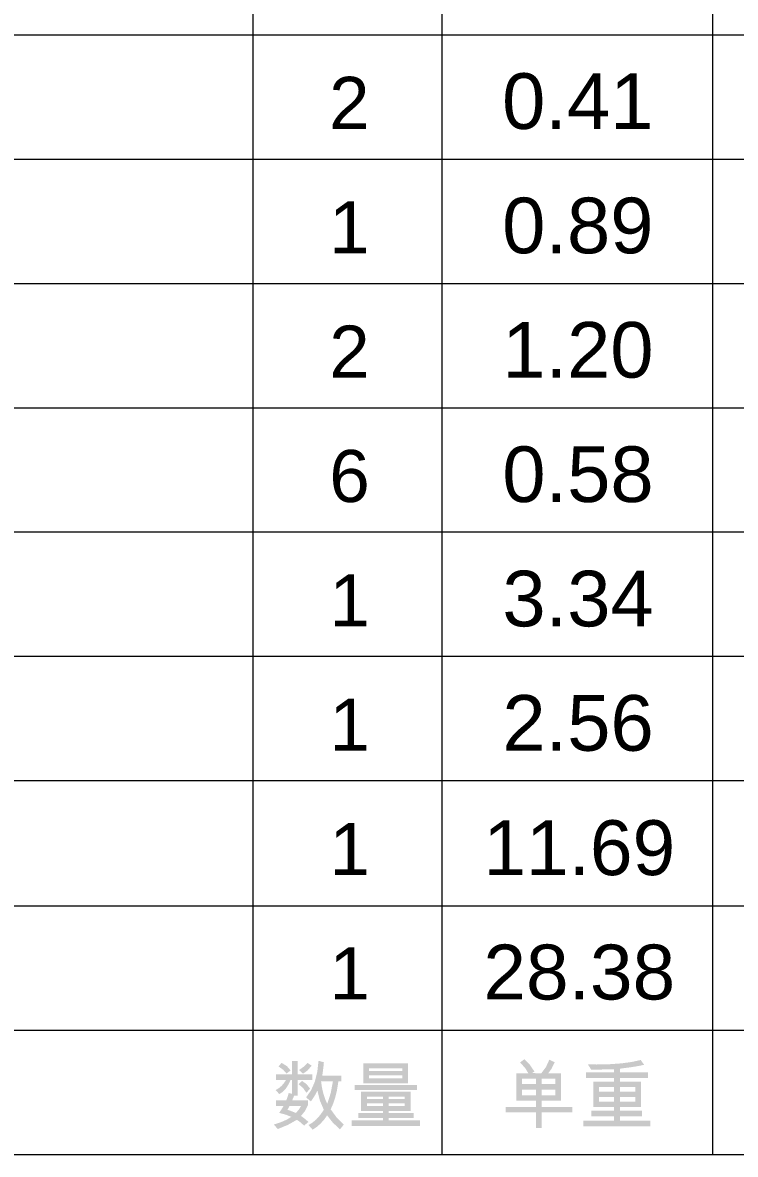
# Model space of a CAD drawing. Header units: millimetres. Extents: x 3 to 591, y 5 to 206.
# Drawn here: x 417.34 to 443.65, y 5.22 to 46.98 of the extents above; entities that cross this region are included whole.
import ezdxf

# ---------------------------------------------------------------- set-up
doc = ezdxf.new("R2010")
doc.units = ezdxf.units.MM

msp = doc.modelspace()

# ---------------------------------------------------------------- hatches: boundary and pattern name
h = msp.add_hatch(color=7)
h.paths.add_polyline_path([(429.198379, 6.320349), (429.05396, 6.145614), (428.786552, 6.396348), (428.579915, 6.659898), (428.465926, 6.499175), (428.338965, 6.357625), (428.199086, 6.235195), (428.046339, 6.131833), (427.893652, 6.303813), (428.047743, 6.398492), (428.193307, 6.523816), (428.330292, 6.679836), (428.458648, 6.866603), (428.318432, 7.19313), (428.221625, 7.572159), (428.109935, 7.362146), (427.984603, 7.17363), (427.803804, 7.322458), (427.986024, 7.581168), (428.12344, 7.892691), (428.216104, 8.25713), (428.264069, 8.674589), (428.461404, 8.617814), (428.446013, 8.464533), (428.430467, 8.331251), (428.414818, 8.217916), (428.399117, 8.124477), (429.104672, 8.124477), (429.104672, 7.922181), (428.994429, 7.919425), (428.983405, 7.83123), (428.93917, 7.564184), (428.879225, 7.317084), (428.803571, 7.090035), (428.712207, 6.88314), (428.933382, 6.5788)])
h.paths.add_polyline_path([(428.794889, 7.919425), (428.356673, 7.919425), (428.391486, 7.681601), (428.441285, 7.463363), (428.505966, 7.264658), (428.585427, 7.085436), (428.713929, 7.484033)])
h.paths.add_polyline_path([(428.032558, 7.969034), (427.491265, 7.969034), (427.491265, 7.388604), (427.362832, 7.388604), (427.357664, 7.372076), (427.343815, 7.33741), (427.321284, 7.284657), (427.290071, 7.213869), (427.868847, 7.213869), (427.868847, 7.026456), (427.770111, 6.829259), (427.618045, 6.637849), (427.782996, 6.513757), (427.890896, 6.417363), (427.728288, 6.281764), (427.599441, 6.403376), (427.464807, 6.495635), (427.12574, 6.305053), (426.756495, 6.154984), (426.615935, 6.325861), (426.804976, 6.383101), (426.975259, 6.44892), (427.126834, 6.523213), (427.259755, 6.605879), (427.061317, 6.684151), (426.81327, 6.750848), (426.914625, 6.910012), (426.974225, 7.007163), (426.694759, 7.007163), (426.694759, 7.213869), (427.072341, 7.213869), (427.111615, 7.310263), (427.163292, 7.483964), (427.287315, 7.453648), (427.287315, 7.969034), (427.233296, 7.969034), (427.153293, 7.796452), (427.057114, 7.650845), (426.944709, 7.532316), (426.816026, 7.44097), (426.683735, 7.594208), (426.799903, 7.665099), (426.902016, 7.751235), (426.990073, 7.852564), (427.064073, 7.969034), (426.694759, 7.969034), (426.694759, 8.17574), (427.287315, 8.17574), (427.287315, 8.663565), (427.491265, 8.663565), (427.491265, 8.17574), (428.032558, 8.17574)])
h.paths.add_polyline_path([(427.618045, 7.007163), (427.194711, 7.007163), (427.149098, 6.922827), (427.117541, 6.866603), (427.140701, 6.860488), (427.200292, 6.838767), (427.296367, 6.801336), (427.428978, 6.748092), (427.543562, 6.880315)])
h.paths.add_polyline_path([(427.233296, 8.3163), (427.081712, 8.2033), (426.957344, 8.343171), (426.782953, 8.468986), (426.904221, 8.595766), (427.099764, 8.474636)])
h.paths.add_polyline_path([(428.009407, 8.493791), (427.86678, 8.323879), (427.693561, 8.197788), (427.540874, 8.333938), (427.727392, 8.45996), (427.860579, 8.59301)])
h.paths.add_polyline_path([(427.955388, 7.644919), (427.814828, 7.494989), (427.690392, 7.67248), (427.527094, 7.811938), (427.65663, 7.930449), (427.814484, 7.817656)])
h = msp.add_hatch(color=7)
h.paths.add_polyline_path([(431.568604, 7.847767), (429.917715, 7.847767), (429.917715, 8.584741), (431.568604, 8.584741)])
h.paths.add_polyline_path([(431.35363, 8.299763), (431.35363, 8.390714), (430.131586, 8.390714), (430.131586, 8.299763)])
h.paths.add_polyline_path([(431.35363, 8.03077), (431.35363, 8.135501), (430.131586, 8.135501), (430.131586, 8.03077)])
h.paths.add_polyline_path([(431.895475, 7.59972), (429.595254, 7.59972), (429.595254, 7.782723), (431.895475, 7.782723)])
h.paths.add_polyline_path([(432.01123, 6.273496), (429.48942, 6.273496), (429.48942, 6.479099), (430.639807, 6.479099), (430.639807, 6.560679), (429.734711, 6.560679), (429.734711, 6.745336), (430.639807, 6.745336), (430.639807, 6.818096), (429.835032, 6.818096), (429.835032, 7.534676), (431.662311, 7.534676), (431.662311, 6.818096), (430.854781, 6.818096), (430.854781, 6.745336), (431.768696, 6.745336), (431.768696, 6.560679), (430.854781, 6.560679), (430.854781, 6.479099), (432.01123, 6.479099)])
h.paths.add_polyline_path([(431.447337, 7.263478), (431.447337, 7.351673), (430.854781, 7.351673), (430.854781, 7.263478)])
h.paths.add_polyline_path([(430.639807, 7.351673), (430.050006, 7.351673), (430.050006, 7.263478), (430.639807, 7.263478)])
h.paths.add_polyline_path([(431.447337, 7.001651), (431.447337, 7.106382), (430.854781, 7.106382), (430.854781, 7.001651)])
h.paths.add_polyline_path([(430.639807, 7.001651), (430.639807, 7.106382), (430.050006, 7.106382), (430.050006, 7.001651)])
h = msp.add_hatch(color=7)
h.paths.add_polyline_path([(437.63001, 6.775653), (436.49616, 6.775653), (436.49616, 6.19357), (436.282289, 6.19357), (436.282289, 6.775653), (435.170488, 6.775653), (435.170488, 6.969681), (436.282289, 6.969681), (436.282289, 7.203947), (435.56185, 7.203947), (435.56185, 8.215427), (436.002823, 8.215427), (435.884449, 8.412487), (435.700757, 8.609546), (435.855097, 8.730813), (436.04692, 8.545123), (436.228821, 8.280471), (436.140626, 8.218183), (436.485136, 8.215427), (436.651741, 8.435086), (436.781139, 8.714277), (436.978474, 8.62057), (436.868644, 8.393194), (436.741451, 8.215427), (437.215496, 8.215427), (437.215496, 7.203947), (436.49616, 7.203947), (436.49616, 6.969681), (437.63001, 6.969681)])
h.paths.add_polyline_path([(437.001625, 7.820206), (437.001625, 8.008721), (436.49616, 8.008721), (436.49616, 7.820206)])
h.paths.add_polyline_path([(436.282289, 7.820206), (436.282289, 8.008721), (435.776824, 8.008721), (435.776824, 7.820206)])
h.paths.add_polyline_path([(437.001625, 7.399629), (437.001625, 7.6135), (436.49616, 7.6135), (436.49616, 7.399629)])
h.paths.add_polyline_path([(436.282289, 7.399629), (436.282289, 7.6135), (435.776824, 7.6135), (435.776824, 7.399629)])
h = msp.add_hatch(color=7)
h.paths.add_polyline_path([(440.511764, 6.261369), (438.034051, 6.261369), (438.034051, 6.468075), (439.17231, 6.468075), (439.17231, 6.626825), (438.324541, 6.626825), (438.324541, 6.831877), (439.17231, 6.831877), (439.17231, 6.966925), (438.398955, 6.966925), (438.398955, 7.906747), (439.17231, 7.906747), (439.17231, 8.043448), (438.127758, 8.043448), (438.127758, 8.2485), (439.166798, 8.2485), (439.166798, 8.364255), (438.327297, 8.342207), (438.203274, 8.542298), (438.516364, 8.536786), (439.004086, 8.547138), (439.439512, 8.578265), (439.822641, 8.630268), (440.153474, 8.703253), (440.277497, 8.525761), (440.122485, 8.491448), (439.922101, 8.456308), (439.676449, 8.420341), (439.385631, 8.383548), (439.385631, 8.2485), (440.421916, 8.2485), (440.421916, 8.043448), (439.385631, 8.043448), (439.385631, 7.906747), (440.162844, 7.906747), (440.162844, 6.966925), (439.385631, 6.966925), (439.385631, 6.831877), (440.201429, 6.831877), (440.201429, 6.626825), (439.385631, 6.626825), (439.385631, 6.468075), (440.511764, 6.468075)])
h.paths.add_polyline_path([(439.94787, 7.534676), (439.94787, 7.701695), (439.385631, 7.701695), (439.385631, 7.534676)])
h.paths.add_polyline_path([(439.17231, 7.534676), (439.17231, 7.701695), (438.612827, 7.701695), (438.612827, 7.534676)])
h.paths.add_polyline_path([(439.94787, 7.162606), (439.94787, 7.340649), (439.385631, 7.340649), (439.385631, 7.162606)])
h.paths.add_polyline_path([(439.17231, 7.162606), (439.17231, 7.340649), (438.612827, 7.340649), (438.612827, 7.162606)])

# ---------------------------------------------------------------- linework, layer by layer
at = {"color": 7, "lineweight": 0}
for points in [[(425.834515, 78.634167), (425.834515, 9.807222)], [(432.819515, 78.634167), (432.819515, 9.807222)], [(442.803126, 78.634167), (442.803126, 9.807222)], [(302.150626, 46.531389), (473.988681, 46.531389)], [(302.150626, 41.945278), (473.988681, 41.945278)], [(302.150626, 37.359167), (473.988681, 37.359167)], [(302.150626, 32.773056), (473.988681, 32.773056)], [(302.150626, 28.186944), (473.988681, 28.186944)], [(302.150626, 23.600833), (473.988681, 23.600833)], [(302.150626, 19.014722), (473.988681, 19.014722)], [(302.150626, 14.393333), (473.988681, 14.393333)], [(302.150626, 9.807222), (473.988681, 9.807222)], [(425.834515, 9.807222), (425.834515, 5.221111)], [(432.819515, 9.807222), (432.819515, 5.221111)], [(442.803126, 9.807222), (442.803126, 5.221111)], [(302.150626, 5.221111), (473.988681, 5.221111)]]:
    msp.add_lwpolyline(points, dxfattribs=at)
at = {"color": 9, "lineweight": 0, "true_color": 0xc0c0c0}
msp.add_lwpolyline([(301.974237, 5.221111), (588.994237, 5.221111)], dxfattribs=at)

# ---------------------------------------------------------------- texts
at = {"color": 7, "attachment_point": 1}
for s, insert, char_height in [('{\\fArialUnicodeMS|b0|i0|c0;0.41}', (435.037002, 45.111835), 2.053826), ('{\\fArialUnicodeMS|b0|i0|c0;2}', (428.653137, 44.979187), 1.921178), ('{\\fArialUnicodeMS|b0|i0|c0;0.89}', (435.039827, 40.522899), 2.053826), ('{\\fArialUnicodeMS|b0|i0|c0;1}', (428.655962, 40.390251), 1.921178), ('{\\fArialUnicodeMS|b0|i0|c0;1.20}', (435.042652, 35.933963), 2.053826), ('{\\fArialUnicodeMS|b0|i0|c0;2}', (428.658787, 35.801315), 1.921178), ('{\\fArialUnicodeMS|b0|i0|c0;0.58}', (435.045468, 31.345027), 2.053826), ('{\\fArialUnicodeMS|b0|i0|c0;6}', (428.661603, 31.212379), 1.921178), ('{\\fArialUnicodeMS|b0|i0|c0;3.34}', (435.048293, 26.756108), 2.053826), ('{\\fArialUnicodeMS|b0|i0|c0;1}', (428.664428, 26.62346), 1.921178), ('{\\fArialUnicodeMS|b0|i0|c0;2.56}', (435.048293, 22.167172), 2.053826), ('{\\fArialUnicodeMS|b0|i0|c0;1}', (428.664428, 22.034524), 1.921178), ('{\\fArialUnicodeMS|b0|i0|c0;11.69}', (434.345563, 17.549508), 2.025098), ('{\\fArialUnicodeMS|b0|i0|c0;1}', (428.667253, 17.445588), 1.921178), ('{\\fArialUnicodeMS|b0|i0|c0;28.38}', (434.345563, 12.960572), 2.025098), ('{\\fArialUnicodeMS|b0|i0|c0;1}', (428.667253, 12.856652), 1.921178)]:
    msp.add_mtext(s, dxfattribs=dict(at, insert=insert, char_height=char_height))

doc.saveas('drawing.dxf')
